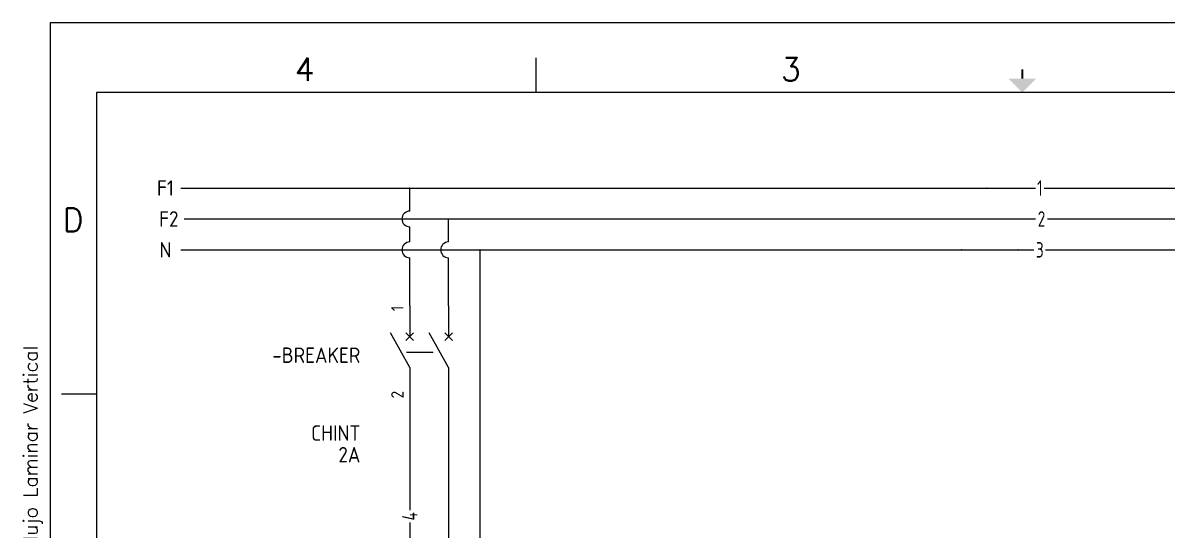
# Model space of a CAD drawing. Header units: inches. Extents: x -8 to 631, y 1 to 481.
# Drawn here: x -8.3 to 362.4, y 317 to 481.1 of the extents above; entities that cross this region are included whole.
import ezdxf
from ezdxf.enums import TextEntityAlignment as Align

# ---------------------------------------------------------------- set-up
doc = ezdxf.new("R2010")
doc.units = ezdxf.units.IN
doc.header["$MEASUREMENT"] = 0
for name, color, linetype in [('DESC', 150, 'Continuous'), ('LINK', 9, 'Continuous'), ('MISC', 7, 'Continuous'), ('RED_14_THHN', 20, 'Continuous'), ('SYMS', 7, 'Continuous'), ('TAGS', 150, 'Continuous'), ('TERMS', 123, 'Continuous'), ('Title Block', 7, 'Continuous'), ('Viewport', 7, 'Continuous'), ('WHT_12_THHN', 7, 'Continuous'), ('WIRENO', 72, 'Continuous')]:
    doc.layers.add(name, color=color, linetype=linetype)
doc.styles.add('Roman', font='romans')
doc.styles.add('WD', font='romans.shx')
doc.styles.add('WD_IEC', font='ISOCP2.shx', dxfattribs={"width": 0.9, "height": 4})

# ---------------------------------------------------------------- blocks, each defined once
blk = doc.blocks.new('ANSI_border_C')
at = {"layer": 'Title Block'}
for p, q in [((0, 16), (0, 0)), ((21, 16), (0, 16)), ((5.25, 15.25), (5.25, 15.625)), ((0.5, 15.25), (0.5, 0.75)), ((20.5, 15.25), (0.5, 15.25)), ((0.125, 12), (0.5, 12))]:
    blk.add_line(p, q, dxfattribs=at)
at = {"layer": 'Title Block', "const_width": 0.02}
blk.add_lwpolyline([(10.5, 15.5), (10.5, 15.4)], dxfattribs=at)
at = {"layer": 'Title Block'}
blk.add_solid([(10.35, 15.4), (10.65, 15.4), (10.5, 15.25)], dxfattribs=at)
at = {"layer": 'Title Block', "style": 'Roman'}
for s, p in [('4', (2.75, 15.5)), ('3', (8, 15.5)), ('D', (0.25, 13.875))]:
    blk.add_text(s, height=0.25, dxfattribs=at).set_placement(p, align=Align.MIDDLE_CENTER)
blk = doc.blocks.new('ANSI_tblock_desc_C')
at = {"color": 0, "style": 'Roman', "flags": 8}
for tag, p in [('FNAME', (-20.636, 6.819)), ('REVDATE', (-20.636, 4.106)), ('USER', (-20.636, 1.477))]:
    blk.add_attdef(tag, p, '', height=0.15, rotation=90, dxfattribs=at)
at = {"style": 'WD'}
for tag, p in [('PROJDESC', (-2.125, 1.5)), ('TITLE1', (-2.125, 1.095)), ('TITLE2', (-2.125, 0.785))]:
    blk.add_attdef(tag, text='', height=0.08, dxfattribs=at).set_placement(p, align=Align.CENTER)
for tag, p in [('SIZE', (-4.162, 0.32)), ('FSCM_NO', (-3.4, 0.337)), ('DWG_NO', (-1.659, 0.337)), ('REV', (-0.265, 0.303)), ('SCALE', (-3.634, 0.069)), ('SHEET', (-0.883, 0.092))]:
    blk.add_attdef(tag, p, '', height=0.065, dxfattribs=at)
at = {"style": 'WD', "flags": 1}
blk.add_attdef('WD_TB', (-5.57, 0.177), '', height=0.086, dxfattribs=at)
blk = doc.blocks.new('HT0_LGENERIC')
at = {"style": 'WD_IEC'}
blk.add_attdef('COLOR', text='', height=2.5, dxfattribs=at).set_placement((0, 0), align=Align.MIDDLE_CENTER)
for tag, p in [('X4_TINY_DOT_DONT_REMOVE', (-2.5, 0)), ('X1_TINY_DOT_DONT_REMOVE', (2.5, 0))]:
    blk.add_attdef(tag, p, '', height=0.002, dxfattribs=at)
at = {"style": 'WD_IEC', "flags": 1}
for tag, p in [('X4TERM01', (-2.5, 0)), ('X1TERM01', (2.5, 0))]:
    blk.add_attdef(tag, p, '', height=0.2, dxfattribs=at)
blk = doc.blocks.new('VCB1')
for p, q in [((0, 7.5), (0, 2.5)), ((0, -2.5), (-3.12, 3.12)), ((0.62, 1.88), (-0.62, 3.12)), ((-0.62, 1.88), (0.62, 3.12)), ((0, -2.5), (0, -7.5))]:
    blk.add_line(p, q)
at = {"style": 'WD_IEC'}
for tag, p in [('INST', (-8, 5.25)), ('LOC', (-8, 1.75)), ('TAG1', (-8, -1.75)), ('RATING1', (-8, -6.35)), ('DESC1', (-8, -14.35)), ('DESC2', (-8, -17.85)), ('DESC3', (-8, -21.35))]:
    blk.add_attdef(tag, text='', height=2.5, dxfattribs=at).set_placement(p, align=Align.RIGHT)
at = {"style": 'WD_IEC', "flags": 1}
for tag, p, height in [('X2TERM01', (0, 7.5), 0.32), ('MFG', (2.75, 6.5), 1.5), ('CAT', (2.75, 4), 1.5), ('X4LINK', (-2, 0), 0.32), ('X1LINK', (-0.5, 0), 0.32), ('X8TERM02', (0, -7.5), 0.32), ('ASSYCODE', (1, -9), 1), ('FAMILY', (1, -10.5), 1), ('CATDESC', (1, -12), 1), ('CONTACT', (1, -13.5), 1), ('COMMON', (2.25, -14.75), 1)]:
    blk.add_attdef(tag, p, '', height=height, dxfattribs=at)
at = {"style": 'WD_IEC'}
blk.add_attdef('TERM01', text='', height=2, rotation=90, dxfattribs=at).set_placement((-1, 7.5), align=Align.RIGHT)
blk.add_attdef('TERM02', (-1, -7.5), '', height=2, rotation=90, dxfattribs=at)
at = {"lineweight": 15, "style": 'WD_IEC'}
blk.add_attdef('XREF', text='', height=2.5, dxfattribs=at).set_placement((-8, -10.35), align=Align.RIGHT)
blk = doc.blocks.new('VCB2')
for p, q in [((0, 7.5), (0, 2.5)), ((0, -2.5), (-3.12, 3.12)), ((0.62, 1.88), (-0.62, 3.12)), ((-0.62, 1.88), (0.62, 3.12)), ((0, -2.5), (0, -7.5))]:
    blk.add_line(p, q)
at = {"style": 'WD_IEC', "flags": 1}
for tag, p, height in [('X2TERM01', (0, 7.5), 0.32), ('X4LINK', (-2.5, 0), 0.32), ('X1LINK', (-0.5, 0), 0.32), ('X8TERM02', (0, -7.5), 0.32), ('FAMILY', (1, -10.5), 1), ('CONTACT', (1, -13.5), 1)]:
    blk.add_attdef(tag, p, '', height=height, dxfattribs=at)
at = {"style": 'WD_IEC'}
blk.add_attdef('TERM01', text='', height=2, rotation=90, dxfattribs=at).set_placement((-1, 7.5), align=Align.RIGHT)
for tag, p in [('INST', (-8, 2.65)), ('LOC', (-8, -0.35)), ('TAG2', (-8, -3.35)), ('DESC1', (-8, -13.35)), ('DESC2', (-8, -16.35)), ('DESC3', (-8, -19.35))]:
    blk.add_attdef(tag, text='', height=2.5, dxfattribs=at).set_placement(p, align=Align.RIGHT)
blk.add_attdef('TERM02', (-1, -7.5), '', height=2, rotation=90, dxfattribs=at)
at = {"style": 'WD_IEC', "flags": 1}
blk.add_attdef('RATING1', text='', height=2.5, dxfattribs=at).set_placement((-8, -6.35), align=Align.RIGHT)
at = {"lineweight": 15, "style": 'WD_IEC'}
blk.add_attdef('XREF', text='', height=2.5, dxfattribs=at).set_placement((-8, -10.35), align=Align.RIGHT)
blk = doc.blocks.new('WDDOT')
for radius in [0.03, 0.0187, 0.00929]:
    blk.add_circle((0, 0), radius)
blk = doc.blocks.new('WD_WNH1')
at = {"style": 'WD_IEC', "width": 0.8}
blk.add_attdef('WIRENO', text='', height=2.5, dxfattribs=at).set_placement((0, 0), align=Align.MIDDLE_CENTER)
at = {"style": 'WD_IEC'}
for tag, p in [('X4_TINY_DOT_DONT_REMOVE', (-1, 0)), ('X1_TINY_DOT_DONT_REMOVE', (1, 0))]:
    blk.add_attdef(tag, p, '', height=0.002, dxfattribs=at)
at = {"style": 'WD_IEC', "flags": 1}
for tag, p in [('X4TERM01', (-1, 0)), ('X1TERM01', (1, 0))]:
    blk.add_attdef(tag, p, '', height=0.2, dxfattribs=at)
for tag, p in [('W04USER', (0, 0.375)), ('W05USER', (0, 0.25)), ('W03USER', (0, 0.5)), ('W06USER', (0, 0.125)), ('W07USER', (0, 0)), ('W02USER', (0, 0.625)), ('W01USER', (0, 0.75)), ('W08USER', (0, -0.125)), ('W09USER', (0, -0.25)), ('W10USER', (0, -0.375))]:
    blk.add_attdef(tag, text='', height=0.08, dxfattribs=at).set_placement(p, align=Align.CENTER)
blk = doc.blocks.new('WD_WNV1')
at = {"style": 'WD_IEC', "width": 0.8}
blk.add_attdef('WIRENO', text='', height=2.5, rotation=90, dxfattribs=at).set_placement((0, 0), align=Align.MIDDLE_CENTER)
at = {"style": 'WD_IEC', "flags": 1}
for tag, p in [('W04USER', (0, 0.375)), ('W05USER', (0, 0.25)), ('W03USER', (0, 0.5)), ('W06USER', (0, 0.125)), ('W07USER', (0, 0)), ('W02USER', (0, 0.625)), ('W01USER', (0, 0.75)), ('W08USER', (0, -0.125)), ('W09USER', (0, -0.25)), ('W10USER', (0, -0.375))]:
    blk.add_attdef(tag, text='', height=0.08, dxfattribs=at).set_placement(p, align=Align.CENTER)
at = {"style": 'WD_IEC'}
for tag, p in [('X2_TINY_DOT_DONT_REMOVE', (0, 1)), ('X8_TINY_DOT_DONT_REMOVE', (0, -1))]:
    blk.add_attdef(tag, p, '', height=0.002, dxfattribs=at)
at = {"style": 'WD_IEC', "flags": 1}
for tag, p in [('X2TERM01', (0, 1)), ('X8TERM01', (0, -1))]:
    blk.add_attdef(tag, p, '', height=0.2, dxfattribs=at)

msp = doc.modelspace()

# ---------------------------------------------------------------- linework, layer by layer
at = {"layer": 'LINK'}
msp.add_lwpolyline([(116.06, 374.6), (124.62, 374.6)], dxfattribs=at)
at = {"layer": 'RED_14_THHN'}
for p, q in [((44.01, 417.69), (319.75, 417.69)), ((129.62, 410.23), (129.62, 417.69)), ((323.69, 417.69), (599.43, 417.69)), ((129.62, 389.6), (129.62, 405.15)), ((129.62, 359.6), (129.62, 304.76))]:
    msp.add_line(p, q, dxfattribs=at)
msp.add_arc((129.62, 407.69), 2.54, 90, 270, dxfattribs=at)
at = {"layer": 'WHT_12_THHN'}
for p, q in [((42.92, 427.69), (319.78, 427.69)), ((117.06, 420.23), (117.06, 427.69)), ((322.58, 427.69), (599.43, 427.69)), ((117.06, 410.23), (117.06, 415.15)), ((42.92, 407.69), (319.29, 407.69)), ((117.06, 389.6), (117.06, 405.15)), ((139.84, 245.89), (139.84, 407.69)), ((323.06, 407.69), (599.43, 407.69)), ((117.06, 359.6), (117.06, 323.46)), ((117.06, 319.46), (117.06, 283.32))]:
    msp.add_line(p, q, dxfattribs=at)
for centre in [(117.06, 417.69), (117.06, 407.69)]:
    msp.add_arc(centre, 2.54, 90, 270, dxfattribs=at)

# ---------------------------------------------------------------- block references
ref = msp.add_blockref('ANSI_tblock_desc_C', (615.54, 23.63), dxfattribs=dict(xscale=30, yscale=30, zscale=30))
ref.add_attrib('FNAME', 'Plano Electrico Cabina de Flujo Laminar Vertical ', (-3.55, 228.21), dxfattribs={"color": 0, "height": 4.5, "rotation": 90, "style": 'Roman', "flags": 8})
at = {"layer": 'SYMS'}
ref = msp.add_blockref('HT0_LGENERIC', (37.92, 427.69), dxfattribs=dict(at, xscale=2, yscale=2, zscale=2))
ref.add_attrib('X4_TINY_DOT_DONT_REMOVE', '.', (35.63, 427.69), dxfattribs={"layer": 'MISC', "height": 0.004, "style": 'WD_IEC'})
ref.add_attrib('X1_TINY_DOT_DONT_REMOVE', '.', (40.22, 427.69), dxfattribs={"layer": 'MISC', "height": 0.004, "style": 'WD_IEC'})
ref.add_attrib('COLOR', 'F1', dxfattribs={"layer": 'MISC', "height": 5, "style": 'WD_IEC'}).set_placement((37.92, 427.69), align=Align.MIDDLE_CENTER)
at = {"layer": 'SYMS', "xscale": 2, "yscale": 2, "zscale": 2}
for name, p in [('WDDOT', (117.06, 427.69)), ('WDDOT', (304.04, 427.69)), ('WDDOT', (129.62, 417.69)), ('WDDOT', (139.84, 407.69)), ('WDDOT', (295.81, 407.69)), ('WDDOT', (314.09, 407.69)), ('VCB2', (129.62, 374.6))]:
    msp.add_blockref(name, p, dxfattribs=at)
at = {"layer": 'SYMS'}
ref = msp.add_blockref('HT0_LGENERIC', (39.01, 417.69), dxfattribs=dict(at, xscale=2, yscale=2, zscale=2))
ref.add_attrib('X4_TINY_DOT_DONT_REMOVE', '.', (36.06, 417.69), dxfattribs={"layer": 'MISC', "height": 0.004, "style": 'WD_IEC'})
ref.add_attrib('X1_TINY_DOT_DONT_REMOVE', '.', (41.95, 417.69), dxfattribs={"layer": 'MISC', "height": 0.004, "style": 'WD_IEC'})
ref.add_attrib('COLOR', 'F2', dxfattribs={"layer": 'MISC', "height": 5, "style": 'WD_IEC'}).set_placement((39.01, 417.69), align=Align.MIDDLE_CENTER)
ref = msp.add_blockref('HT0_LGENERIC', (37.92, 407.69), dxfattribs=dict(at, xscale=2, yscale=2, zscale=2))
ref.add_attrib('X4_TINY_DOT_DONT_REMOVE', '.', (36.63, 407.69), dxfattribs={"layer": 'MISC', "height": 0.004, "style": 'WD_IEC'})
ref.add_attrib('X1_TINY_DOT_DONT_REMOVE', '.', (39.22, 407.69), dxfattribs={"layer": 'MISC', "height": 0.004, "style": 'WD_IEC'})
ref.add_attrib('COLOR', 'N', dxfattribs={"layer": 'MISC', "height": 5, "style": 'WD_IEC'}).set_placement((37.92, 407.69), align=Align.MIDDLE_CENTER)
ref = msp.add_blockref('VCB1', (117.06, 374.6), dxfattribs=dict(at, xscale=2, yscale=2, zscale=2))
ref.add_attrib('TERM02', '2', (115.06, 359.6), dxfattribs={"layer": 'TERMS', "height": 4, "rotation": 90, "style": 'WD_IEC'})
ref.add_attrib('TERM01', '1', dxfattribs={"layer": 'TERMS', "height": 4, "rotation": 90, "style": 'WD_IEC'}).set_placement((115.06, 389.6), align=Align.RIGHT)
ref.add_attrib('DESC2', '2A', dxfattribs={"layer": 'DESC', "height": 5, "style": 'WD_IEC'}).set_placement((101.06, 338.9), align=Align.RIGHT)
ref.add_attrib('DESC1', 'CHINT', dxfattribs={"layer": 'DESC', "height": 5, "style": 'WD_IEC'}).set_placement((101.06, 345.9), align=Align.RIGHT)
ref.add_attrib('TAG1', '-BREAKER', dxfattribs={"layer": 'TAGS', "height": 5, "style": 'WD_IEC'}).set_placement((101.06, 371.1), align=Align.RIGHT)
at = {"layer": 'Viewport', "xscale": 30, "yscale": 30, "zscale": 30}
msp.add_blockref('ANSI_border_C', (0.54, 1.13), dxfattribs=at)
at = {"layer": 'WIRENO'}
ref = msp.add_blockref('WD_WNH1', (321.18, 427.69), dxfattribs=dict(at, xscale=2, yscale=2, zscale=2))
ref.add_attrib('X4_TINY_DOT_DONT_REMOVE', '.', (319.78, 427.69), dxfattribs={"layer": '0', "height": 0.004, "style": 'WD_IEC'})
ref.add_attrib('X1_TINY_DOT_DONT_REMOVE', '.', (322.58, 427.69), dxfattribs={"layer": '0', "height": 0.004, "style": 'WD_IEC'})
ref.add_attrib('WIRENO', '1', dxfattribs={"height": 5, "style": 'WD_IEC', "width": 0.8}).set_placement((321.18, 427.69), align=Align.MIDDLE_CENTER)
ref = msp.add_blockref('WD_WNH1', (321.72, 417.69), dxfattribs=dict(at, xscale=2, yscale=2, zscale=2))
ref.add_attrib('X4_TINY_DOT_DONT_REMOVE', '.', (319.75, 417.69), dxfattribs={"layer": '0', "height": 0.004, "style": 'WD_IEC'})
ref.add_attrib('X1_TINY_DOT_DONT_REMOVE', '.', (323.69, 417.69), dxfattribs={"layer": '0', "height": 0.004, "style": 'WD_IEC'})
ref.add_attrib('WIRENO', '2', dxfattribs={"height": 5, "style": 'WD_IEC', "width": 0.8}).set_placement((321.72, 417.69), align=Align.MIDDLE_CENTER)
ref = msp.add_blockref('WD_WNH1', (321.18, 407.69), dxfattribs=dict(at, xscale=2, yscale=2, zscale=2))
ref.add_attrib('X4_TINY_DOT_DONT_REMOVE', '.', (319.29, 407.69), dxfattribs={"layer": '0', "height": 0.004, "style": 'WD_IEC'})
ref.add_attrib('X1_TINY_DOT_DONT_REMOVE', '.', (323.06, 407.69), dxfattribs={"layer": '0', "height": 0.004, "style": 'WD_IEC'})
ref.add_attrib('WIRENO', '3', dxfattribs={"height": 5, "style": 'WD_IEC', "width": 0.8}).set_placement((321.18, 407.69), align=Align.MIDDLE_CENTER)
ref = msp.add_blockref('WD_WNV1', (117.06, 321.46), dxfattribs=dict(at, xscale=2, yscale=2, zscale=2))
ref.add_attrib('X8_TINY_DOT_DONT_REMOVE', '.', (117.06, 319.46), dxfattribs={"layer": '0', "height": 0.004, "style": 'WD_IEC'})
ref.add_attrib('X2_TINY_DOT_DONT_REMOVE', '.', (117.06, 323.46), dxfattribs={"layer": '0', "height": 0.004, "style": 'WD_IEC'})
ref.add_attrib('WIRENO', '4', dxfattribs={"height": 5, "rotation": 90, "style": 'WD_IEC', "width": 0.8}).set_placement((117.06, 321.46), align=Align.MIDDLE_CENTER)

doc.saveas('drawing.dxf')
